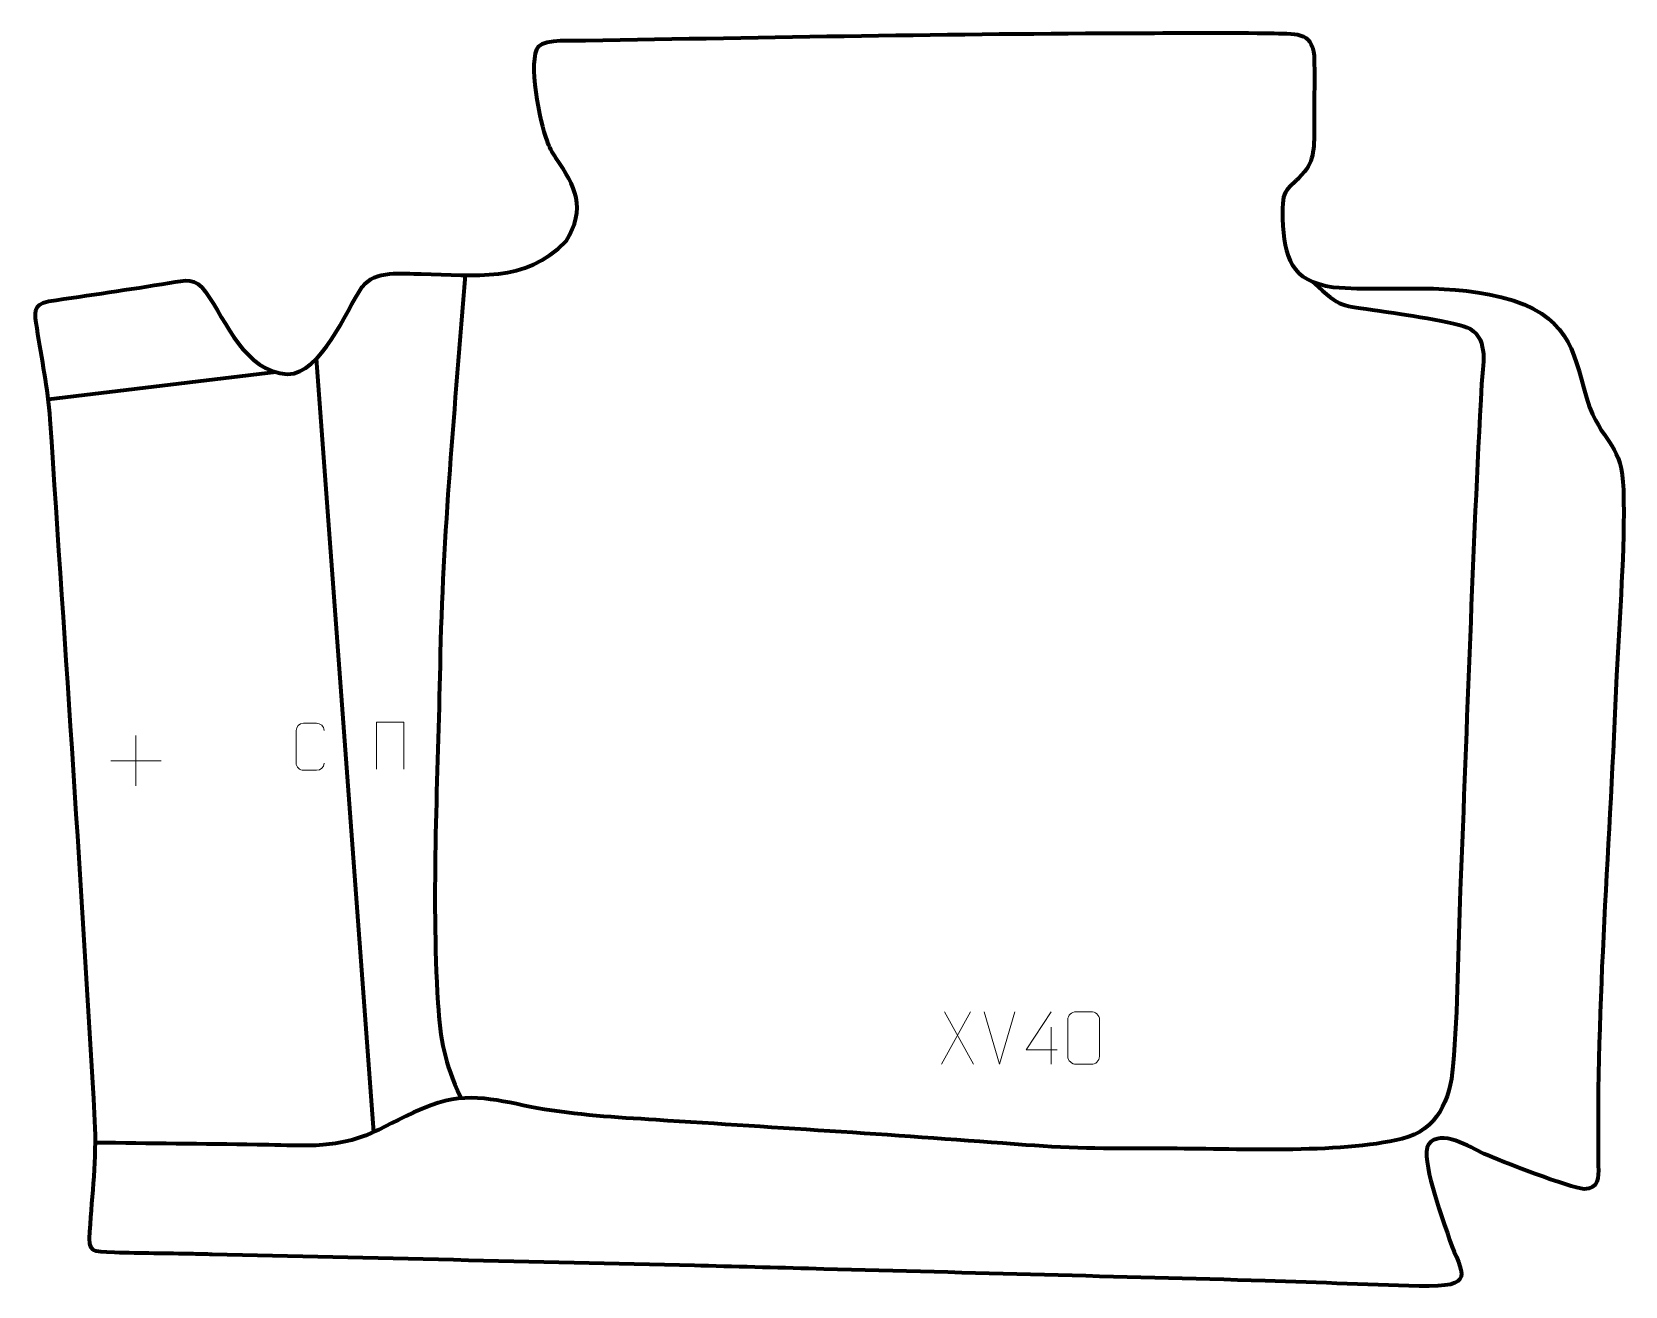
# Model space of a CAD drawing. Header units: millimetres. Extents: x -658 to 100, y 186 to 783.
import ezdxf

# ---------------------------------------------------------------- set-up
doc = ezdxf.new("R2010")
doc.units = ezdxf.units.MM
doc.header["$MEASUREMENT"] = 0
doc.layers.add('layer 1', color=7, linetype='Continuous', plot=False)
doc.layers.add('layer 2', color=7, linetype='Continuous')
doc.layers.add('layer 3', color=7, linetype='Continuous')

msp = doc.modelspace()

# ---------------------------------------------------------------- linework, layer by layer
at = {"layer": 'layer 1', "color": 250, "lineweight": 9}
for points in [[(-608.6184, 448.2695), (-608.6184, 448.2695), (-608.6184, 424.2916), (-608.6184, 424.2916)], [(-620.6073, 436.2805), (-620.6073, 436.2805), (-596.6294, 436.2805), (-596.6294, 436.2805)], [(-211.7311, 316.7574), (-211.7311, 316.7574), (-225.4717, 291.8616), (-225.4717, 291.8616)], [(-224.0171, 316.7574), (-224.0171, 316.7574), (-210.2765, 291.8039), (-210.2765, 291.8039)], [(-197.8741, 291.8038), (-197.8741, 291.8038), (-205.1959, 316.7574), (-205.1959, 316.7574)], [(-190.5522, 316.7574), (-190.5522, 316.7574), (-197.874, 291.8038), (-197.874, 291.8038)], [(-173.4074, 309.4583), (-173.4074, 309.4583), (-173.4074, 291.7936), (-173.4074, 291.7936)]]:
    msp.add_open_spline(points, degree=3, dxfattribs=at)
for points, knots in [([(-519.1549, 435.1393), (-519.2801, 433.0583), (-520.7823, 431.7331), (-522.706, 431.7234), (-522.706, 431.7234), (-524.7946, 431.7237), (-526.8832, 431.7237), (-528.9715, 431.7234), (-528.9715, 431.7234), (-530.6957, 431.629), (-532.4621, 433.3169), (-532.4521, 435.1237), (-532.4521, 435.1237), (-532.4517, 440.2919), (-532.4517, 445.4596), (-532.4521, 450.627), (-532.4521, 450.627), (-532.4483, 452.5421), (-530.8838, 454.082), (-528.9559, 454.0699), (-528.9559, 454.0699), (-526.8729, 454.0699), (-524.7894, 454.0699), (-522.706, 454.0699), (-522.706, 454.0699), (-520.9625, 454.1017), (-519.1788, 452.7658), (-519.1549, 450.5824)], [0, 0, 0, 0, 0.125, 0.125, 0.125, 0.125, 0.25, 0.25, 0.25, 0.25, 0.375, 0.375, 0.375, 0.375, 0.5, 0.5, 0.5, 0.5, 0.625, 0.625, 0.625, 0.625, 0.75, 0.75, 0.75, 0.75, 1, 1, 1, 1]), ([(-494.2626, 432.2491), (-494.2626, 432.2491), (-494.2626, 454.5994), (-494.2626, 454.5994), (-494.2626, 454.5994), (-494.2626, 454.5994), (-481.1443, 454.5994), (-481.1443, 454.5994), (-481.1443, 454.5994), (-481.1443, 454.5994), (-481.1443, 432.2491), (-481.1443, 432.2491)], [0, 0, 0, 0, 0.25, 0.25, 0.25, 0.25, 0.5, 0.5, 0.5, 0.5, 1, 1, 1, 1]), ([(-170.4633, 298.6972), (-170.4633, 298.6972), (-185.285, 298.6972), (-185.285, 298.6972), (-185.285, 298.6972), (-185.285, 298.6972), (-173.4074, 316.7677), (-173.4074, 316.7677)], [0, 0, 0, 0, 0.33333333, 0.33333333, 0.33333333, 0.33333333, 1, 1, 1, 1]), ([(-161.4549, 316.7799), (-159.0888, 316.7799), (-156.7223, 316.7799), (-154.3558, 316.7799), (-154.3558, 316.7799), (-152.3753, 316.8155), (-150.3493, 315.3212), (-150.3222, 312.8791), (-150.3222, 312.8791), (-150.3226, 307.1217), (-150.3226, 301.3639), (-150.3222, 295.6057), (-150.3222, 295.6057), (-150.4643, 293.2781), (-152.1707, 291.7958), (-154.3558, 291.785), (-154.3558, 291.785), (-156.7282, 291.7854), (-159.1006, 291.7854), (-161.4726, 291.785), (-161.4726, 291.785), (-163.4311, 291.6794), (-165.4375, 293.5673), (-165.4261, 295.5883), (-165.4261, 295.5883), (-165.4257, 301.3689), (-165.4257, 307.1492), (-165.4261, 312.929), (-165.4261, 312.929), (-165.4218, 315.071), (-163.6447, 316.7935), (-161.4549, 316.7799)], [0, 0, 0, 0, 0.11111111, 0.11111111, 0.11111111, 0.11111111, 0.22222222, 0.22222222, 0.22222222, 0.22222222, 0.33333333, 0.33333333, 0.33333333, 0.33333333, 0.44444444, 0.44444444, 0.44444444, 0.44444444, 0.55555556, 0.55555556, 0.55555556, 0.55555556, 0.66666667, 0.66666667, 0.66666667, 0.66666667, 0.77777778, 0.77777778, 0.77777778, 0.77777778, 1, 1, 1, 1])]:
    msp.add_open_spline(points, degree=3, knots=knots, dxfattribs=at)
at = {"layer": 'layer 2', "color": 142, "lineweight": 158}
for points, knots in [([(-452.0955, 667.3778), (-456.8568, 604.936), (-462.8644, 544.4268), (-464.0208, 481.6315), (-464.0208, 481.6315), (-465.0087, 429.0846), (-468.2677, 373.314), (-465.0323, 321.0691), (-465.0323, 321.0691), (-463.9095, 302.9383), (-461.8637, 292.7722), (-454.3254, 276.293)], [0, 0, 0, 0, 0.25, 0.25, 0.25, 0.25, 0.5, 0.5, 0.5, 0.5, 1, 1, 1, 1]), ([(-49.1662, 664.2848), (-34.1398, 650.7915), (-36.8904, 653.655), (-16.9382, 650.3449), (-16.9382, 650.3449), (-8.6876, 649.0123), (20.4174, 645.224), (25.8753, 641.7995), (25.8753, 641.7995), (34.9351, 636.1151), (31.8902, 624.3321), (31.3956, 615.4566), (31.3956, 615.4566), (26.9809, 535.1972), (24.5304, 454.86), (21.2068, 374.553), (21.2068, 374.553), (20.1191, 346.9616), (20.1038, 318.2124), (17.7569, 290.8141), (17.7569, 290.8141), (16.3884, 274.8367), (10.4511, 260.51), (-6.3952, 256.3396), (-6.3952, 256.3396), (-36.4088, 248.9095), (-87.3198, 251.7367), (-119.6788, 251.6485), (-119.6788, 251.6485), (-141.7497, 251.5883), (-163.2511, 251.6827), (-185.2923, 253.3649), (-185.2923, 253.3649), (-243.7154, 257.9211), (-302.6222, 261.5459), (-361.1287, 265.293), (-361.1287, 265.293), (-380.5978, 266.5399), (-398.686, 267.5081), (-417.997, 270.9427), (-417.997, 270.9427), (-435.723, 274.3427), (-450.4684, 279.0524), (-468.1315, 272.3525), (-468.1315, 272.3525), (-492.9996, 262.9195), (-498.0883, 253.3119), (-528.4225, 253.0635), (-528.4225, 253.0635), (-535.9312, 253.002), (-543.5113, 253.3929), (-551.0304, 253.5169), (-551.0304, 253.5169), (-576.667, 253.8577), (-602.3047, 254.1194), (-627.9415, 254.4533)], [0, 0, 0, 0, 0.06666667, 0.06666667, 0.06666667, 0.06666667, 0.13333333, 0.13333333, 0.13333333, 0.13333333, 0.2, 0.2, 0.2, 0.2, 0.26666667, 0.26666667, 0.26666667, 0.26666667, 0.33333333, 0.33333333, 0.33333333, 0.33333333, 0.4, 0.4, 0.4, 0.4, 0.46666667, 0.46666667, 0.46666667, 0.46666667, 0.53333333, 0.53333333, 0.53333333, 0.53333333, 0.6, 0.6, 0.6, 0.6, 0.66666667, 0.66666667, 0.66666667, 0.66666667, 0.73333333, 0.73333333, 0.73333333, 0.73333333, 0.8, 0.8, 0.8, 0.8, 0.86666667, 0.86666667, 0.86666667, 0.86666667, 1, 1, 1, 1])]:
    msp.add_open_spline(points, degree=3, knots=knots, dxfattribs=at)
for points in [[(-495.444, 259.5031), (-495.444, 259.5031), (-522.6853, 627.6663), (-522.6853, 627.6663)], [(-542.1079, 621.1257), (-542.1079, 621.1257), (-650.292, 608.1308), (-650.292, 608.1308)]]:
    msp.add_open_spline(points, degree=3, dxfattribs=at)
at = {"layer": 'layer 3', "color": 242, "lineweight": 158}
msp.add_open_spline([(-339.9195, 195.9187), (-320.4332, 195.3999), (-300.947, 194.8811), (-281.4607, 194.3624), (-281.4607, 194.3624), (-211.5101, 192.5001), (-141.5594, 190.6378), (-71.6088, 188.7755), (-71.6088, 188.7755), (-45.7466, 188.0697), (-19.2573, 186.4759), (6.4857, 186.2002), (6.4857, 186.2002), (30.137, 186.3193), (20.6937, 193.8172), (15.0978, 211.4395), (15.0978, 211.4395), (12.5275, 219.2462), (2.1341, 247.1229), (6.1026, 253.5913), (6.1026, 253.5913), (12.0641, 261.4304), (25.8485, 252.2254), (32.483, 249.2159), (32.483, 249.2159), (39.8913, 245.8555), (73.8241, 232.7917), (80.1155, 232.4276), (80.1155, 232.4276), (86.987, 232.6782), (87.0771, 237.5912), (86.8946, 243.4145), (86.8946, 243.4145), (85.7748, 320.7798), (92.5225, 399.3878), (95.5872, 476.8437), (95.5872, 476.8437), (96.8692, 505.7668), (99.6586, 536.3788), (98.842, 565.1797), (98.842, 565.1797), (98.2227, 587.0254), (90.1596, 586.0112), (82.7441, 604.5185), (82.7441, 604.5185), (74.829, 629.7207), (75.0179, 645.348), (46.604, 655.2211), (46.604, 655.2211), (14.8536, 664.5072), (-8.2541, 659.256), (-39.2868, 661.6471), (-39.2868, 661.6471), (-59.409, 664.6608), (-62.501, 675.5729), (-63.2541, 694.2238), (-63.2541, 694.2238), (-63.8925, 710.0345), (-60.9592, 707.0177), (-52.7682, 716.5939), (-52.7682, 716.5939), (-47.5751, 722.6653), (-48.3431, 731.8344), (-48.3169, 739.3309), (-48.3169, 739.3309), (-48.23, 749.1505), (-48.0621, 759.4872), (-48.2015, 769.2682), (-48.2015, 769.2682), (-48.3992, 783.1395), (-55.464, 782.2039), (-67.3208, 782.4342), (-67.3208, 782.4342), (-88.8938, 782.8533), (-110.7775, 782.6299), (-132.3698, 782.555), (-132.3698, 782.555), (-219.982, 782.3064), (-307.2022, 780.612), (-394.7764, 778.9907), (-394.7764, 778.9907), (-399.6625, 778.9003), (-414.1694, 780.0311), (-417.0781, 776.3186), (-417.0781, 776.3186), (-422.4079, 769.516), (-416.3558, 739.8506), (-413.116, 731.4085), (-413.116, 731.4085), (-411.9133, 728.2743), (-410.7626, 726.0519), (-408.9859, 723.2147), (-408.9859, 723.2147), (-399.3133, 709.4296), (-394.3112, 699.2888), (-404.0818, 683.4714), (-404.0818, 683.4714), (-423.6731, 663.1834), (-447.2489, 667.7218), (-472.9922, 667.9261), (-472.9922, 667.9261), (-481.8939, 668.0752), (-494.8565, 669.8064), (-500.981, 661.843), (-500.981, 661.843), (-509.0663, 649.639), (-520.3675, 620.6587), (-536.5449, 620.1636), (-536.5449, 620.1636), (-556.9444, 621.4526), (-565.4222, 645.0648), (-575.5244, 659.3769), (-575.5244, 659.3769), (-580.4212, 666.3143), (-584.8351, 664.9896), (-592.7516, 663.6828), (-592.7516, 663.6828), (-611.9358, 660.5277), (-630.9117, 657.8129), (-650.1112, 654.9416), (-650.1112, 654.9416), (-658.1406, 653.3049), (-656.6736, 649.4019), (-655.6564, 642.0828), (-655.6564, 642.0828), (-653.485, 626.9496), (-650.4347, 614.2087), (-649.3987, 598.6411), (-649.3987, 598.6411), (-642.0396, 487.4932), (-634.3765, 376.0565), (-628.13, 264.8589), (-628.13, 264.8589), (-627.2882, 246.2476), (-629.3766, 230.5337), (-630.5199, 212.2705), (-630.5199, 212.2705), (-631.173, 201.8386), (-629.7332, 202.5963), (-618.8461, 202.2106), (-618.8461, 202.2106), (-606.5609, 201.7754), (-593.7306, 201.8053), (-581.3445, 201.518), (-581.3445, 201.518), (-578.3455, 201.4484), (-575.3464, 201.3789), (-572.3474, 201.3093), (-572.3474, 201.3093), (-495.8711, 199.5356), (-419.3948, 197.7621), (-342.9186, 195.9883), (-342.9186, 195.9883), (-342.9186, 195.9883), (-339.9195, 195.9187), (-339.9195, 195.9187)], degree=3, knots=[0, 0, 0, 0, 0.025, 0.025, 0.025, 0.025, 0.05, 0.05, 0.05, 0.05, 0.075, 0.075, 0.075, 0.075, 0.1, 0.1, 0.1, 0.1, 0.125, 0.125, 0.125, 0.125, 0.15, 0.15, 0.15, 0.15, 0.175, 0.175, 0.175, 0.175, 0.2, 0.2, 0.2, 0.2, 0.225, 0.225, 0.225, 0.225, 0.25, 0.25, 0.25, 0.25, 0.275, 0.275, 0.275, 0.275, 0.3, 0.3, 0.3, 0.3, 0.325, 0.325, 0.325, 0.325, 0.35, 0.35, 0.35, 0.35, 0.375, 0.375, 0.375, 0.375, 0.4, 0.4, 0.4, 0.4, 0.425, 0.425, 0.425, 0.425, 0.45, 0.45, 0.45, 0.45, 0.475, 0.475, 0.475, 0.475, 0.5, 0.5, 0.5, 0.5, 0.525, 0.525, 0.525, 0.525, 0.55, 0.55, 0.55, 0.55, 0.575, 0.575, 0.575, 0.575, 0.6, 0.6, 0.6, 0.6, 0.625, 0.625, 0.625, 0.625, 0.65, 0.65, 0.65, 0.65, 0.675, 0.675, 0.675, 0.675, 0.7, 0.7, 0.7, 0.7, 0.725, 0.725, 0.725, 0.725, 0.75, 0.75, 0.75, 0.75, 0.775, 0.775, 0.775, 0.775, 0.8, 0.8, 0.8, 0.8, 0.825, 0.825, 0.825, 0.825, 0.85, 0.85, 0.85, 0.85, 0.875, 0.875, 0.875, 0.875, 0.9, 0.9, 0.9, 0.9, 0.925, 0.925, 0.925, 0.925, 0.95, 0.95, 0.95, 0.95, 1, 1, 1, 1], dxfattribs=at)

doc.saveas('drawing.dxf')
